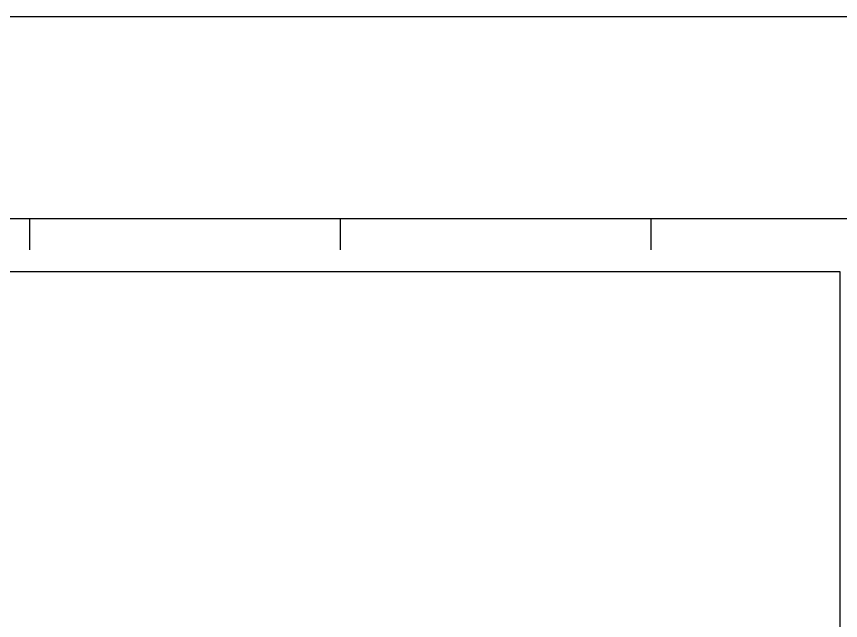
# Model space of a CAD drawing. Header units: millimetres. Extents: x 43843 to 1069877, y 60576 to 148433.
# Drawn here: x 378372 to 396960, y 133294 to 146933 of the extents above; entities that cross this region are included whole.
import ezdxf

# ---------------------------------------------------------------- set-up
doc = ezdxf.new("R2010")
doc.units = ezdxf.units.MM
doc.layers.add('DEFPOINT', color=142, linetype='Continuous', plot=False)

# ---------------------------------------------------------------- blocks, each defined once
blk = doc.blocks.new('zw$9A02')
at = {"color": 7}
for p, q in [((71114, -3425), (71114, -3951)), ((76372, -3425), (76372, -3951)), ((81630, -3425), (81630, -3951))]:
    blk.add_line(p, q, dxfattribs=at)
blk.add_lwpolyline([(0, -63643), (0, 0), (90000, 0), (90000, -63643)], close=True)
at = {"color": 4}
blk.add_lwpolyline([(3810, -61579), (85731, -61579), (85731, -3425), (3810, -3425)], close=True, dxfattribs=at)
at = {"layer": 'DEFPOINT', "color": 150}
blk.add_lwpolyline([(4710, -56999), (84831, -56999), (84831, -4325), (4710, -4325)], close=True, dxfattribs=at)

msp = doc.modelspace()

# ---------------------------------------------------------------- block references
at = {"xscale": 1.333333333333333, "yscale": 1.333333333333333, "zscale": 1.333333333333333}
msp.add_blockref('zw$9A02', (283842.813, 146933.143), dxfattribs=at)

doc.saveas('drawing.dxf')
